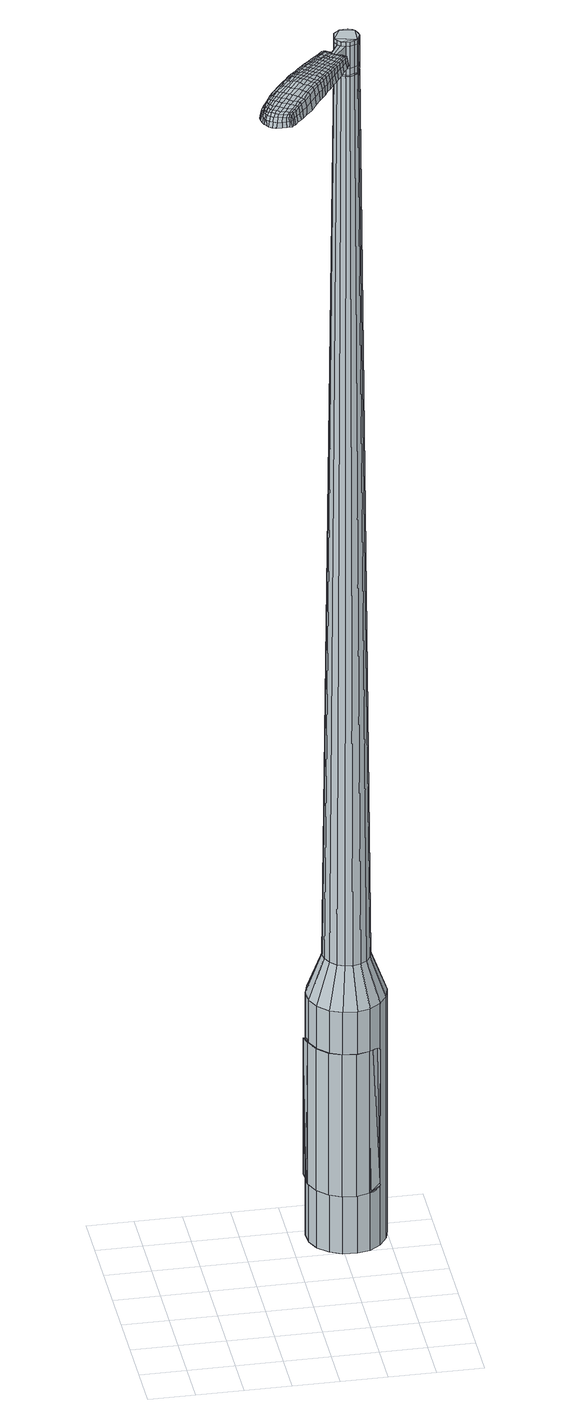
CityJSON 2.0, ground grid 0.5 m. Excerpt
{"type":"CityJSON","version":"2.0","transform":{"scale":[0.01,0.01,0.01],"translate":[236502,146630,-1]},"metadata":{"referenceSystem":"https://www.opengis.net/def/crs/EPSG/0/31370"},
"CityObjects":{
"object1":{"type":"GenericCityObject","attributes":{"cluster":620,"mean_distance_to_centroid":0.12,"new_centroid_x":236504.09,"new_centroid_y":146632.41,"mean_distance_to_camera":9.14,"H1":9.11,"H2":9.53,"Z_final":113.64,"cluster2":-1,"proj_x":236496.93,"proj_y":146627.3,"id_line":33898,"bearing_l":324.46,"distance":8.8,"orientation":"right","G_obj":234.46},"geometry":[{"type":"MultiSurface","lod":"2","boundaries":[[[0,1,2,3]],[[1,4,5,2]],[[4,6,7,5]],[[6,8,9,7]],[[8,10,11,9]],[[10,12,13,11]],[[12,14,15,13]],[[14,16,17,15]],[[16,18,19,17]],[[18,20,21,19]],[[20,22,23,21]],[[22,24,25,23]],[[24,26,27,25]],[[26,28,29,27]],[[28,30,31,29]],[[30,32,33,31]],[[32,34,35,33]],[[34,0,3,35]],[[36,37,38,39]],[[38,40,41,42]],[[41,43,42]],[[42,44,45,46]],[[45,47,46]],[[46,48,49,50]],[[49,51,50]],[[42,46,50,38]],[[50,52,39,38]],[[53,36,39]],[[2,5,7,35]],[[7,9,11,15]],[[11,13,15]],[[15,17,19,23]],[[19,21,23]],[[23,25,27,31]],[[27,29,31]],[[15,23,31,7]],[[31,33,35,7]],[[3,2,35]],[[1,0,54,55]],[[0,34,56,54]],[[34,32,57,56]],[[32,30,58,57]],[[30,28,59,58]],[[28,26,60,59]],[[26,24,61,60]],[[24,22,62,61]],[[22,20,63,62]],[[20,18,64,63]],[[18,16,65,64]],[[16,14,66,65]],[[14,12,67,66]],[[12,10,68,67]],[[10,8,69,68]],[[8,6,70,69]],[[6,4,71,70]],[[4,1,55,71]],[[55,54,72,73]],[[54,56,74,72]],[[56,57,75,74]],[[57,58,76,75]],[[58,59,77,76]],[[59,60,78,77]],[[60,61,79,78]],[[61,62,80,79]],[[62,63,81,80]],[[63,64,82,81]],[[64,65,83,82]],[[65,66,84,83]],[[66,67,85,84]],[[67,68,86,85]],[[68,69,87,86]],[[69,70,88,87]],[[70,71,89,88]],[[71,55,73,89]],[[90,91,92,93]],[[94,95,91,90]],[[96,97,95,94]],[[76,98,97,96]],[[99,100,98,76]],[[78,101,100,99]],[[102,103,101,78]],[[80,104,103,102]],[[105,106,104,80]],[[107,108,106,105]],[[109,110,108,107]],[[84,111,110,109]],[[85,112,111,84]],[[86,113,112,85]],[[114,115,113,86]],[[88,116,115,114]],[[117,118,116,88]],[[93,92,118,117]],[[119,120,121,122]],[[123,119,122,124]],[[125,123,124,126]],[[127,125,126,128]],[[129,127,128,130]],[[131,129,130,132]],[[133,131,132,134]],[[135,133,134,136]],[[137,135,136,138]],[[139,137,138,140]],[[141,139,140,142]],[[143,141,142,144]],[[145,143,144,146]],[[147,145,146,148]],[[149,147,148,150]],[[151,149,150,152]],[[73,72,90,93]],[[72,74,94,90]],[[74,75,96,94]],[[75,76,96]],[[77,99,76]],[[77,78,99]],[[79,102,78]],[[79,80,102]],[[81,105,80]],[[81,82,107,105]],[[82,83,109,107]],[[83,84,109]],[[87,114,86]],[[87,88,114]],[[89,117,88]],[[89,73,93,117]],[[153,154,92,91]],[[154,155,118,92]],[[155,116,118]],[[156,115,116]],[[156,113,115]],[[157,110,111]],[[157,158,108,110]],[[158,159,106,108]],[[159,104,106]],[[160,103,104]],[[160,101,103]],[[161,100,101]],[[161,98,100]],[[162,97,98]],[[162,163,95,97]],[[163,153,91,95]],[[39,52,151,164]],[[154,153,165,152]],[[53,39,164,120]],[[153,163,121,165]],[[36,53,120,119]],[[163,162,122,121]],[[37,36,119,123]],[[162,98,124,122]],[[38,37,123,125]],[[98,161,126,124]],[[40,38,125,127]],[[161,101,128,126]],[[41,40,127,129]],[[101,160,130,128]],[[43,41,129,131]],[[160,104,132,130]],[[42,43,131,133]],[[104,159,134,132]],[[44,42,133,135]],[[159,158,136,134]],[[45,44,135,137]],[[158,157,138,136]],[[47,45,137,139]],[[157,111,140,138]],[[46,47,139,141]],[[111,112,142,140]],[[48,46,141,143]],[[112,113,144,142]],[[49,48,143,145]],[[113,156,146,144]],[[51,49,145,147]],[[156,116,148,146]],[[50,51,147,149]],[[116,155,150,148]],[[52,50,149,151]],[[155,154,152,150]],[[151,152,166,167]],[[152,165,168,166]],[[165,121,169,168]],[[121,120,170,169]],[[120,164,171,170]],[[164,151,167,171]],[[172,173,174,175]],[[176,172,175,177]],[[172,176,178,179]],[[173,172,179,180]],[[181,182,183,184]],[[185,181,184,186]],[[181,185,187,188]],[[182,181,188,189]],[[190,191,192,193]],[[194,190,193,195]],[[190,194,196,197]],[[191,190,197,198]],[[199,200,201,202]],[[203,199,202,204]],[[199,203,205,206]],[[200,199,206,207]],[[208,209,210,211]],[[212,208,211,213]],[[208,212,214,215]],[[209,208,215,216]],[[217,218,219,220]],[[221,217,220,222]],[[217,221,223,224]],[[218,217,224,225]],[[226,227,228,229]],[[218,226,229,219]],[[226,218,225,230]],[[227,226,230,231]],[[232,233,234,235]],[[227,232,235,228]],[[232,227,231,236]],[[233,232,236,237]],[[238,176,177,239]],[[233,238,239,234]],[[238,233,237,240]],[[176,238,240,178]],[[241,242,243,244]],[[245,241,244,246]],[[241,245,247,248]],[[242,241,248,249]],[[250,251,252,253]],[[242,250,253,243]],[[250,242,249,254]],[[251,250,254,255]],[[256,257,258,259]],[[251,256,259,252]],[[256,251,255,260]],[[257,256,260,261]],[[262,263,264,265]],[[257,262,265,258]],[[262,257,261,266]],[[263,262,266,267]],[[268,173,180,269]],[[263,268,269,264]],[[268,263,267,270]],[[173,268,270,174]],[[271,272,273,274]],[[275,271,274,276]],[[271,275,277,278]],[[272,271,278,279]],[[280,281,282,283]],[[272,280,283,273]],[[280,272,279,284]],[[281,280,284,285]],[[286,287,288,289]],[[281,286,289,282]],[[286,281,285,290]],[[287,286,290,291]],[[292,185,186,293]],[[287,292,293,288]],[[292,287,291,294]],[[185,292,294,187]],[[295,296,297,298]],[[299,295,298,300]],[[295,299,301,302]],[[296,295,302,303]],[[304,305,306,307]],[[296,304,307,297]],[[304,296,303,308]],[[305,304,308,309]],[[310,311,312,313]],[[305,310,313,306]],[[310,305,309,314]],[[311,310,314,315]],[[316,317,318,319]],[[311,316,319,312]],[[316,311,315,320]],[[317,316,320,321]],[[322,182,189,323]],[[317,322,323,318]],[[322,317,321,324]],[[182,322,324,183]],[[325,211,210,326]],[[327,325,326,328]],[[325,327,329,330]],[[211,325,330,213]],[[331,327,328,332]],[[333,331,332,334]],[[331,333,335,336]],[[327,331,336,329]],[[337,333,334,338]],[[339,337,338,340]],[[337,339,341,342]],[[333,337,342,335]],[[343,339,340,344]],[[345,343,344,346]],[[343,345,347,348]],[[339,343,348,341]],[[349,345,346,350]],[[200,349,350,201]],[[349,200,207,351]],[[345,349,351,347]],[[352,353,198,197]],[[354,352,197,196]],[[352,354,355,356]],[[353,352,356,357]],[[358,359,357,356]],[[360,358,356,355]],[[358,360,361,362]],[[359,358,362,363]],[[364,365,363,362]],[[366,364,362,361]],[[364,366,367,368]],[[365,364,368,369]],[[370,371,369,368]],[[372,370,368,367]],[[370,372,205,203]],[[371,370,203,204]],[[373,374,375,376]],[[275,373,376,277]],[[373,275,276,377]],[[374,373,377,378]],[[379,194,195,380]],[[374,379,380,375]],[[379,374,378,381]],[[194,379,381,196]],[[382,383,384,385]],[[221,382,385,223]],[[382,221,222,386]],[[383,382,386,387]],[[388,389,390,391]],[[383,388,391,384]],[[388,383,387,392]],[[389,388,392,393]],[[394,191,198,395]],[[389,394,395,390]],[[394,389,393,396]],[[191,394,396,192]],[[397,398,399,400]],[[179,397,400,180]],[[397,179,178,401]],[[398,397,401,402]],[[403,404,405,406]],[[398,403,406,399]],[[403,398,402,407]],[[404,403,407,408]],[[409,202,201,410]],[[404,409,410,405]],[[409,404,408,411]],[[202,409,411,204]],[[412,413,414,415]],[[184,412,415,186]],[[412,184,183,416]],[[413,412,416,417]],[[418,206,205,419]],[[413,418,419,414]],[[418,413,417,420]],[[206,418,420,207]],[[421,422,423,424]],[[299,421,424,301]],[[421,299,300,425]],[[422,421,425,426]],[[427,212,213,428]],[[422,427,428,423]],[[427,422,426,429]],[[212,427,429,214]],[[430,431,432,433]],[[245,430,433,247]],[[430,245,246,434]],[[431,430,434,435]],[[436,437,438,439]],[[431,436,439,432]],[[436,431,435,440]],[[437,436,440,441]],[[442,209,216,443]],[[437,442,443,438]],[[442,437,441,444]],[[209,442,444,210]],[[445,446,435,434]],[[244,445,434,246]],[[445,244,243,447]],[[446,445,447,448]],[[449,450,441,440]],[[446,449,440,435]],[[449,446,448,451]],[[450,449,451,452]],[[453,326,210,444]],[[450,453,444,441]],[[453,450,452,454]],[[326,453,454,328]],[[455,456,457,458]],[[302,455,458,303]],[[455,302,301,424]],[[456,455,424,423]],[[459,330,329,460]],[[456,459,460,457]],[[459,456,423,428]],[[330,459,428,213]],[[461,462,448,447]],[[253,461,447,243]],[[461,253,252,463]],[[462,461,463,464]],[[465,466,452,451]],[[462,465,451,448]],[[465,462,464,467]],[[466,465,467,468]],[[469,332,328,454]],[[466,469,454,452]],[[469,466,468,470]],[[332,469,470,334]],[[471,472,473,474]],[[308,471,474,309]],[[471,308,303,458]],[[472,471,458,457]],[[475,336,335,476]],[[472,475,476,473]],[[475,472,457,460]],[[336,475,460,329]],[[477,478,464,463]],[[259,477,463,252]],[[477,259,258,479]],[[478,477,479,480]],[[481,482,468,467]],[[478,481,467,464]],[[481,478,480,483]],[[482,481,483,484]],[[485,338,334,470]],[[482,485,470,468]],[[485,482,484,486]],[[338,485,486,340]],[[487,488,489,490]],[[314,487,490,315]],[[487,314,309,474]],[[488,487,474,473]],[[491,342,341,492]],[[488,491,492,489]],[[491,488,473,476]],[[342,491,476,335]],[[493,494,480,479]],[[265,493,479,258]],[[493,265,264,495]],[[494,493,495,496]],[[497,498,484,483]],[[494,497,483,480]],[[497,494,496,499]],[[498,497,499,500]],[[501,344,340,486]],[[498,501,486,484]],[[501,498,500,502]],[[344,501,502,346]],[[503,504,505,506]],[[320,503,506,321]],[[503,320,315,490]],[[504,503,490,489]],[[507,348,347,508]],[[504,507,508,505]],[[507,504,489,492]],[[348,507,492,341]],[[509,510,496,495]],[[269,509,495,264]],[[509,269,180,400]],[[510,509,400,399]],[[511,512,500,499]],[[510,511,499,496]],[[511,510,399,406]],[[512,511,406,405]],[[513,350,346,502]],[[512,513,502,500]],[[513,512,405,410]],[[350,513,410,201]],[[514,515,417,416]],[[324,514,416,183]],[[514,324,321,506]],[[515,514,506,505]],[[516,351,207,420]],[[515,516,420,417]],[[516,515,505,508]],[[351,516,508,347]],[[517,518,378,377]],[[274,517,377,276]],[[517,274,273,519]],[[518,517,519,520]],[[521,354,196,381]],[[518,521,381,378]],[[521,518,520,522]],[[354,521,522,355]],[[523,524,525,526]],[[224,523,526,225]],[[523,224,223,385]],[[524,523,385,384]],[[527,528,529,530]],[[524,527,530,525]],[[527,524,384,391]],[[528,527,391,390]],[[531,353,357,532]],[[528,531,532,529]],[[531,528,390,395]],[[353,531,395,198]],[[533,534,520,519]],[[283,533,519,273]],[[533,283,282,535]],[[534,533,535,536]],[[537,360,355,522]],[[534,537,522,520]],[[537,534,536,538]],[[360,537,538,361]],[[539,540,541,542]],[[230,539,542,231]],[[539,230,225,526]],[[540,539,526,525]],[[543,544,545,546]],[[540,543,546,541]],[[543,540,525,530]],[[544,543,530,529]],[[547,359,363,548]],[[544,547,548,545]],[[547,544,529,532]],[[359,547,532,357]],[[549,550,536,535]],[[289,549,535,282]],[[549,289,288,551]],[[550,549,551,552]],[[553,366,361,538]],[[550,553,538,536]],[[553,550,552,554]],[[366,553,554,367]],[[555,556,557,558]],[[236,555,558,237]],[[555,236,231,542]],[[556,555,542,541]],[[559,560,561,562]],[[556,559,562,557]],[[559,556,541,546]],[[560,559,546,545]],[[563,365,369,564]],[[560,563,564,561]],[[563,560,545,548]],[[365,563,548,363]],[[565,566,552,551]],[[293,565,551,288]],[[565,293,186,415]],[[566,565,415,414]],[[567,372,367,554]],[[566,567,554,552]],[[567,566,414,419]],[[372,567,419,205]],[[568,569,402,401]],[[240,568,401,178]],[[568,240,237,558]],[[569,568,558,557]],[[570,571,408,407]],[[569,570,407,402]],[[570,569,557,562]],[[571,570,562,561]],[[572,371,204,411]],[[571,572,411,408]],[[572,571,561,564]],[[371,572,564,369]],[[573,574,575,576]],[[576,575,577,578]],[[579,577,575,580]],[[580,575,574,581]],[[582,583,584,585]],[[585,584,586,587]],[[588,586,584,589]],[[589,584,583,590]],[[591,592,593,594]],[[594,593,595,596]],[[597,595,593,598]],[[598,593,592,599]],[[600,601,602,603]],[[603,602,604,605]],[[606,604,602,607]],[[607,602,601,608]],[[609,610,611,612]],[[612,611,613,614]],[[615,613,611,616]],[[616,611,610,617]],[[618,619,620,621]],[[621,620,622,623]],[[624,622,620,625]],[[625,620,619,626]],[[627,628,629,630]],[[630,629,619,618]],[[626,619,629,631]],[[631,629,628,632]],[[633,634,635,636]],[[636,635,628,627]],[[632,628,635,637]],[[637,635,634,638]],[[578,577,639,640]],[[640,639,634,633]],[[638,634,639,641]],[[641,639,577,579]],[[642,643,644,645]],[[645,644,646,647]],[[648,646,644,649]],[[649,644,643,650]],[[651,652,653,654]],[[654,653,643,642]],[[650,643,653,655]],[[655,653,652,656]],[[657,658,659,660]],[[660,659,652,651]],[[656,652,659,661]],[[661,659,658,662]],[[663,664,665,666]],[[666,665,658,657]],[[662,658,665,667]],[[667,665,664,668]],[[581,574,669,670]],[[670,669,664,663]],[[668,664,669,671]],[[671,669,574,573]],[[672,673,674,675]],[[675,674,676,677]],[[678,676,674,679]],[[679,674,673,680]],[[681,682,683,684]],[[684,683,673,672]],[[680,673,683,685]],[[685,683,682,686]],[[687,688,689,690]],[[690,689,682,681]],[[686,682,689,691]],[[691,689,688,692]],[[587,586,693,694]],[[694,693,688,687]],[[692,688,693,695]],[[695,693,586,588]],[[696,697,698,699]],[[699,698,700,701]],[[702,700,698,703]],[[703,698,697,704]],[[705,706,707,708]],[[708,707,697,696]],[[704,697,707,709]],[[709,707,706,710]],[[711,712,713,714]],[[714,713,706,705]],[[710,706,713,715]],[[715,713,712,716]],[[717,718,719,720]],[[720,719,712,711]],[[716,712,719,721]],[[721,719,718,722]],[[590,583,723,724]],[[724,723,718,717]],[[722,718,723,725]],[[725,723,583,582]],[[609,612,726,727]],[[727,726,728,729]],[[730,728,726,731]],[[731,726,612,614]],[[729,728,732,733]],[[733,732,734,735]],[[736,734,732,737]],[[737,732,728,730]],[[735,734,738,739]],[[739,738,740,741]],[[742,740,738,743]],[[743,738,734,736]],[[741,740,744,745]],[[745,744,746,747]],[[748,746,744,749]],[[749,744,740,742]],[[747,746,750,751]],[[751,750,601,600]],[[608,601,750,752]],[[752,750,746,748]],[[599,753,754,598]],[[598,754,755,597]],[[756,755,754,757]],[[757,754,753,758]],[[758,759,760,757]],[[757,760,761,756]],[[762,761,760,763]],[[763,760,759,764]],[[764,765,766,763]],[[763,766,767,762]],[[768,767,766,769]],[[769,766,765,770]],[[770,771,772,769]],[[769,772,773,768]],[[606,773,772,604]],[[604,772,771,605]],[[774,775,776,777]],[[777,776,676,678]],[[677,676,776,778]],[[778,776,775,779]],[[596,595,780,781]],[[781,780,775,774]],[[779,775,780,782]],[[782,780,595,597]],[[783,784,785,786]],[[786,785,622,624]],[[623,622,785,787]],[[787,785,784,788]],[[789,790,791,792]],[[792,791,784,783]],[[788,784,791,793]],[[793,791,790,794]],[[599,592,795,796]],[[796,795,790,789]],[[794,790,795,797]],[[797,795,592,591]],[[798,799,800,801]],[[801,800,580,581]],[[579,580,800,802]],[[802,800,799,803]],[[804,805,806,807]],[[807,806,799,798]],[[803,799,806,808]],[[808,806,805,809]],[[600,603,810,811]],[[811,810,805,804]],[[809,805,810,812]],[[812,810,603,605]],[[813,814,815,816]],[[816,815,585,587]],[[582,585,815,817]],[[817,815,814,818]],[[606,607,819,820]],[[820,819,814,813]],[[818,814,819,821]],[[821,819,607,608]],[[822,823,824,825]],[[825,824,700,702]],[[701,700,824,826]],[[826,824,823,827]],[[614,613,828,829]],[[829,828,823,822]],[[827,823,828,830]],[[830,828,613,615]],[[831,832,646,833]],[[833,646,648]],[[647,646,834]],[[834,646,832,835]],[[836,837,838,839]],[[839,838,832,831]],[[835,832,838,840]],[[840,838,837,841]],[[617,610,842,843]],[[843,842,837,836]],[[841,837,842,844]],[[844,842,610,609]],[[835,845,834]],[[834,845,645,647]],[[642,645,845,846]],[[846,845,847]],[[841,848,849,840]],[[840,849,845,835]],[[847,845,849,850]],[[850,849,848,851]],[[609,727,852,844]],[[844,852,848,841]],[[851,848,852,853]],[[853,852,727,729]],[[854,855,856,857]],[[857,856,703,704]],[[702,703,856,825]],[[825,856,855,822]],[[730,731,858,859]],[[859,858,855,854]],[[822,855,858,829]],[[829,858,731,614]],[[847,860,861,846]],[[846,861,654,642]],[[651,654,861,862]],[[862,861,860,863]],[[851,864,865,850]],[[850,865,860,847]],[[863,860,865,866]],[[866,865,864,867]],[[729,733,868,853]],[[853,868,864,851]],[[867,864,868,869]],[[869,868,733,735]],[[870,871,872,873]],[[873,872,709,710]],[[704,709,872,857]],[[857,872,871,854]],[[736,737,874,875]],[[875,874,871,870]],[[854,871,874,859]],[[859,874,737,730]],[[863,876,862]],[[862,876,660,651]],[[657,660,876,877]],[[877,876,878]],[[867,879,880,866]],[[866,880,876,863]],[[878,876,880,881]],[[881,880,879,882]],[[735,739,883,869]],[[869,883,879,867]],[[882,879,883,884]],[[884,883,739,741]],[[885,886,887,888]],[[888,887,715,716]],[[710,715,887,873]],[[873,887,886,870]],[[742,743,889,890]],[[890,889,886,885]],[[870,886,889,875]],[[875,889,743,736]],[[878,891,892,877]],[[877,892,666,657]],[[663,666,892,893]],[[893,892,891,894]],[[882,895,896,881]],[[881,896,891,878]],[[894,891,896,897]],[[897,896,895,898]],[[741,745,899,884]],[[884,899,895,882]],[[898,895,899,900]],[[900,899,745,747]],[[901,902,903,904]],[[904,903,721,722]],[[716,721,903,888]],[[888,903,902,885]],[[748,749,905,906]],[[906,905,902,901]],[[885,902,905,890]],[[890,905,749,742]],[[894,907,908,893]],[[893,908,670,663]],[[581,670,908,801]],[[801,908,907,798]],[[898,909,910,897]],[[897,910,907,894]],[[798,907,910,807]],[[807,910,909,804]],[[747,751,911,900]],[[900,911,909,898]],[[804,909,911,811]],[[811,911,751,600]],[[818,912,913,817]],[[817,913,725,582]],[[722,725,913,904]],[[904,913,912,901]],[[608,752,914,821]],[[821,914,912,818]],[[901,912,914,906]],[[906,914,752,748]],[[779,915,916,778]],[[778,916,675,677]],[[672,675,916,917]],[[917,916,915,918]],[[597,755,919,782]],[[782,919,915,779]],[[918,915,919,920]],[[920,919,755,756]],[[921,922,923,924]],[[924,923,625,626]],[[624,625,923,786]],[[786,923,922,783]],[[925,926,927,928]],[[928,927,922,921]],[[783,922,927,792]],[[792,927,926,789]],[[758,753,929,930]],[[930,929,926,925]],[[789,926,929,796]],[[796,929,753,599]],[[918,931,932,917]],[[917,932,684,672]],[[681,684,932,933]],[[933,932,931,934]],[[756,761,935,920]],[[920,935,931,918]],[[934,931,935,936]],[[936,935,761,762]],[[937,938,939,940]],[[940,939,631,632]],[[626,631,939,924]],[[924,939,938,921]],[[941,942,943,944]],[[944,943,938,937]],[[921,938,943,928]],[[928,943,942,925]],[[764,759,945,946]],[[946,945,942,941]],[[925,942,945,930]],[[930,945,759,758]],[[934,947,948,933]],[[933,948,690,681]],[[687,690,948,949]],[[949,948,947,950]],[[762,767,951,936]],[[936,951,947,934]],[[950,947,951,952]],[[952,951,767,768]],[[953,954,955,956]],[[956,955,637,638]],[[632,637,955,940]],[[940,955,954,937]],[[957,958,959,960]],[[960,959,954,953]],[[937,954,959,944]],[[944,959,958,941]],[[770,765,961,962]],[[962,961,958,957]],[[941,958,961,946]],[[946,961,765,764]],[[950,963,964,949]],[[949,964,694,687]],[[587,694,964,816]],[[816,964,963,813]],[[768,773,965,952]],[[952,965,963,950]],[[813,963,965,820]],[[820,965,773,606]],[[803,966,967,802]],[[802,967,641,579]],[[638,641,967,956]],[[956,967,966,953]],[[809,968,969,808]],[[808,969,966,803]],[[953,966,969,960]],[[960,969,968,957]],[[605,771,970,812]],[[812,970,968,809]],[[957,968,970,962]],[[962,970,771,770]],[[573,576,175,174]],[[576,578,177,175]],[[588,589,188,187]],[[589,590,189,188]],[[591,594,193,192]],[[594,596,195,193]],[[615,616,215,214]],[[616,617,216,215]],[[618,621,220,219]],[[621,623,222,220]],[[627,630,229,228]],[[630,618,219,229]],[[633,636,235,234]],[[636,627,228,235]],[[578,640,239,177]],[[640,633,234,239]],[[648,649,248,247]],[[649,650,249,248]],[[650,655,254,249]],[[655,656,255,254]],[[656,661,260,255]],[[661,662,261,260]],[[662,667,266,261]],[[667,668,267,266]],[[668,671,270,267]],[[671,573,174,270]],[[678,679,278,277]],[[679,680,279,278]],[[680,685,284,279]],[[685,686,285,284]],[[686,691,290,285]],[[691,692,291,290]],[[692,695,294,291]],[[695,588,187,294]],[[696,699,298,297]],[[699,701,300,298]],[[705,708,307,306]],[[708,696,297,307]],[[711,714,313,312]],[[714,705,306,313]],[[717,720,319,318]],[[720,711,312,319]],[[590,724,323,189]],[[724,717,318,323]],[[774,777,376,375]],[[777,678,277,376]],[[596,781,380,195]],[[781,774,375,380]],[[623,787,386,222]],[[787,788,387,386]],[[788,793,392,387]],[[793,794,393,392]],[[794,797,396,393]],[[797,591,192,396]],[[701,826,425,300]],[[826,827,426,425]],[[827,830,429,426]],[[830,615,214,429]],[[831,833,433,432]],[[833,648,247,433]],[[836,839,439,438]],[[839,831,432,439]],[[617,843,443,216]],[[843,836,438,443]],[[971,972,973,974]],[[975,976,974,973]],[[977,978,979,980]],[[981,982,983,984]],[[972,985,986,973]],[[987,975,973,986]],[[988,977,980,989]],[[990,991,982,981]],[[985,992,993,986]],[[993,994,987,986]],[[995,988,989,996]],[[997,991,990,998]],[[992,999,1000,993]],[[1000,1001,994,993]],[[1002,995,996,1003]],[[1004,997,998,1005]],[[1006,1007,1008,1009]],[[1010,1011,1007,1006]],[[1010,1012,1013,1011]],[[1012,1014,1015,1013]],[[1016,1017,1018,1019]],[[1020,1021,1017,1016]],[[1022,1023,1021,1020]],[[1024,1025,1023,1022]],[[1019,1008,1007,1016]],[[1016,1007,1011,1020]],[[1011,1013,1022,1020]],[[1013,1015,1024,1022]],[[980,979,976,975]],[[989,980,975,987]],[[994,996,989,987]],[[1001,1003,996,994]],[[981,984,978,977]],[[990,981,977,988]],[[998,990,988,995]],[[1005,998,995,1002]],[[982,1006,1009,983]],[[991,1010,1006,982]],[[1012,1010,991,997]],[[1014,1012,997,1004]],[[1026,1027,1028,1029]],[[1028,1030,1031,1032]],[[1028,1032,1033,1034]],[[1028,1034,1029]],[[1035,1026,1029,1036]],[[1037,1036,1029,1038]],[[1039,1038,1029]],[[1040,1028,1027,1041]],[[1042,1040,1041,1043]],[[1044,1042,1043,1045]],[[1046,1044,1045,1047]],[[1048,1046,1047,1049]],[[1049,1050,1051,1052]],[[1049,1052,1053,1054]],[[1049,1054,1055,1056]],[[1055,1057,1058,1059]],[[1055,1059,1060,1061]],[[1055,1061,1056]],[[1049,1056,1048]],[[1062,1063,1027,1026]],[[1064,1065,1030,1028]],[[1066,1067,1039,1029]],[[1063,1068,1041,1027]],[[1069,1064,1028,1040]],[[1068,1070,1043,1041]],[[1071,1069,1040,1042]],[[1070,1072,1045,1043]],[[1073,1071,1042,1044]],[[1072,1074,1047,1045]],[[1075,1073,1044,1046]],[[1074,1076,1049,1047]],[[1077,1075,1046,1048]],[[1076,1078,1050,1049]],[[1079,1080,1057,1055]],[[1081,1077,1048,1056]],[[1051,1050,1078,1082]],[[1052,1051,1082,1083]],[[1053,1052,1083,1084]],[[1054,1053,1084,1085]],[[1055,1054,1085,1079]],[[1086,1062,1026,1035]],[[1087,1086,1035,1036]],[[1088,1087,1036,1037]],[[1089,1088,1037,1038]],[[1067,1089,1038,1039]],[[1031,1030,1065,1090]],[[1058,1057,1080,1091]],[[1032,1031,1090,1092]],[[1033,1032,1092,1093]],[[1034,1033,1093,1094]],[[1029,1034,1094,1066]],[[1059,1058,1091,1095]],[[1060,1059,1095,1096]],[[1061,1060,1096,1097]],[[1056,1061,1097,1081]]]}]}
},
"vertices":[
[185,204,384],[174,215,384],[174,215,96],[185,204,96],[168,228,384],[168,228,96],[167,243,384],[167,243,96],[171,257,384],[171,257,96],[180,269,384],[180,269,96],[192,277,384],[192,277,96],[206,281,384],[206,281,96],[221,280,384],[221,280,96],[234,273,384],[234,273,96],[244,263,384],[244,263,96],[250,249,384],[250,249,96],[251,235,384],[251,235,96],[247,221,384],[247,221,96],[239,209,384],[239,209,96],[227,200,384],[227,200,96],[213,197,384],[213,197,96],[198,198,384],[198,198,96],[210,225,1524],[215,227,1524],[219,229,1524],[201,228,1524],[221,233,1524],[223,238,1524],[220,247,1524],[222,242,1524],[217,250,1524],[213,252,1524],[204,251,1524],[208,252,1524],[200,248,1524],[197,245,1524],[196,236,1524],[196,240,1524],[198,231,1524],[206,226,1524],[195,218,429],[189,225,429],[203,215,429],[211,214,429],[220,216,429],[227,221,429],[232,228,429],[234,236,429],[234,245,429],[230,253,429],[224,259,429],[216,263,429],[207,264,429],[199,262,429],[192,257,429],[187,250,429],[184,241,429],[185,233,429],[201,228,1483],[198,231,1483],[206,226,1483],[210,225,1483],[215,227,1483],[219,229,1483],[221,233,1483],[223,238,1483],[222,242,1483],[220,247,1483],[217,250,1483],[213,252,1483],[208,252,1483],[204,251,1483],[200,248,1483],[197,245,1483],[196,240,1483],[196,236,1483],[202,228,1483],[202,228,1485],[199,232,1485],[199,232,1483],[206,227,1483],[206,227,1485],[210,226,1483],[210,226,1485],[215,227,1485],[218,230,1483],[218,230,1485],[221,233,1485],[222,238,1483],[222,238,1485],[222,242,1485],[220,246,1483],[220,246,1485],[217,249,1483],[217,249,1485],[213,251,1483],[213,251,1485],[208,252,1485],[204,251,1485],[200,248,1485],[198,244,1483],[198,244,1485],[196,240,1485],[197,236,1483],[197,236,1485],[210,225,1519],[206,226,1519],[206,226,1493],[210,225,1493],[215,227,1519],[215,227,1493],[219,229,1519],[219,229,1493],[221,233,1519],[221,233,1493],[223,238,1519],[223,238,1493],[222,242,1519],[222,242,1493],[220,247,1519],[220,247,1493],[217,250,1519],[217,250,1493],[213,252,1519],[213,252,1493],[208,252,1519],[208,252,1493],[204,251,1519],[204,251,1493],[200,248,1519],[200,248,1493],[197,245,1519],[197,245,1493],[196,240,1519],[196,240,1493],[196,236,1519],[196,236,1493],[198,231,1519],[198,231,1493],[201,228,1485],[198,231,1485],[196,236,1485],[197,245,1485],[213,252,1485],[217,250,1485],[220,247,1485],[223,238,1485],[219,229,1485],[210,225,1485],[206,226,1485],[201,228,1519],[201,228,1493],[188,215,1513],[188,215,1518],[191,213,1513],[193,211,1513],[193,211,1518],[191,213,1518],[132,164,1519],[136,169,1518],[134,169,1509],[130,164,1510],[126,157,1519],[124,157,1510],[128,157,1526],[133,164,1525],[138,169,1525],[163,141,1519],[167,147,1518],[166,149,1525],[162,143,1525],[158,134,1519],[157,136,1526],[158,132,1510],[163,139,1510],[167,145,1509],[106,92,1519],[103,94,1519],[102,93,1513],[105,91,1513],[110,90,1519],[109,89,1513],[111,92,1524],[107,93,1524],[104,95,1524],[149,152,1530],[153,158,1529],[151,160,1529],[146,154,1530],[144,145,1531],[141,147,1531],[147,142,1530],[152,150,1530],[156,156,1529],[196,218,1512],[193,219,1512],[193,218,1517],[195,217,1517],[198,216,1512],[197,215,1517],[198,215,1506],[195,217,1506],[193,219,1506],[98,115,1519],[100,118,1519],[98,118,1512],[97,115,1512],[97,113,1518],[96,113,1512],[98,113,1522],[99,114,1523],[101,117,1524],[102,122,1519],[105,127,1519],[103,127,1512],[101,122,1512],[104,122,1524],[107,126,1525],[108,132,1519],[113,138,1519],[111,138,1511],[106,132,1511],[110,132,1526],[114,138,1526],[119,148,1519],[117,147,1510],[121,147,1526],[178,221,1513],[173,216,1513],[175,215,1518],[179,221,1517],[182,226,1512],[182,224,1516],[180,225,1506],[177,221,1507],[172,215,1507],[168,210,1514],[164,204,1515],[165,204,1520],[170,210,1519],[167,210,1507],[162,204,1507],[159,198,1515],[154,192,1516],[156,192,1522],[161,198,1521],[157,198,1508],[152,192,1508],[150,186,1517],[145,181,1517],[147,181,1524],[151,186,1523],[148,186,1508],[143,181,1509],[140,175,1518],[142,175,1524],[138,175,1509],[127,93,1519],[129,96,1519],[128,97,1524],[126,94,1523],[125,92,1518],[125,93,1522],[126,90,1512],[127,92,1512],[130,94,1512],[132,100,1519],[136,104,1519],[135,105,1525],[132,101,1524],[133,98,1512],[137,102,1512],[140,109,1519],[145,115,1519],[144,116,1526],[139,110,1526],[140,107,1511],[145,113,1511],[151,124,1519],[151,126,1526],[152,122,1510],[202,204,1513],[198,197,1513],[199,196,1507],[203,202,1507],[205,209,1512],[205,207,1506],[204,208,1516],[202,205,1517],[198,199,1518],[194,191,1514],[190,184,1515],[191,183,1507],[195,189,1507],[194,192,1519],[190,186,1520],[186,178,1515],[182,172,1516],[183,170,1508],[187,176,1508],[186,180,1521],[182,173,1522],[179,166,1517],[175,159,1517],[175,158,1509],[179,164,1508],[178,167,1523],[174,161,1524],[171,153,1518],[171,151,1509],[170,155,1524],[192,213,1519],[190,214,1519],[187,206,1520],[185,208,1520],[190,205,1520],[194,211,1519],[183,200,1522],[181,202,1522],[179,194,1523],[177,196,1523],[181,192,1523],[186,199,1521],[175,188,1524],[172,190,1524],[170,182,1525],[168,184,1525],[173,180,1525],[177,186,1524],[166,176,1526],[164,178,1526],[162,170,1527],[159,172,1527],[164,168,1527],[169,174,1526],[157,164,1528],[155,166,1528],[160,162,1528],[109,95,1527],[106,98,1527],[112,94,1526],[115,97,1527],[111,99,1528],[108,101,1528],[115,104,1529],[112,107,1529],[119,103,1528],[123,108,1530],[119,110,1530],[116,112,1530],[124,116,1531],[120,118,1531],[127,114,1530],[132,122,1531],[129,124,1531],[126,126,1531],[136,134,1531],[133,136,1531],[140,132,1531],[123,91,1518],[120,90,1519],[120,89,1513],[123,89,1513],[123,92,1523],[120,91,1523],[115,90,1519],[115,89,1513],[116,91,1524],[97,110,1518],[97,107,1518],[98,108,1523],[98,111,1523],[96,110,1513],[96,107,1513],[98,104,1519],[99,100,1519],[100,101,1524],[99,105,1523],[97,103,1513],[98,99,1513],[100,97,1519],[101,98,1524],[100,96,1513],[135,163,1528],[136,162,1528],[141,167,1528],[139,169,1527],[130,156,1528],[131,155,1529],[138,160,1529],[141,158,1530],[145,164,1529],[143,166,1528],[133,153,1529],[136,151,1530],[144,156,1530],[148,162,1529],[138,149,1531],[161,144,1528],[159,145,1529],[154,138,1529],[156,137,1528],[165,150,1527],[163,151,1528],[156,147,1529],[151,140,1530],[160,153,1528],[205,211,1512],[204,212,1512],[203,211,1517],[204,210,1517],[206,210,1506],[204,211,1506],[201,214,1512],[200,213,1517],[201,213,1506],[184,226,1512],[185,225,1512],[184,225,1506],[183,226,1506],[183,225,1517],[185,224,1517],[187,224,1512],[189,223,1512],[188,222,1506],[186,224,1506],[187,223,1517],[189,221,1517],[191,221,1512],[191,220,1506],[191,220,1517],[180,221,1519],[182,220,1519],[176,215,1520],[177,214,1520],[183,219,1519],[186,217,1519],[179,213,1520],[181,211,1520],[188,216,1519],[183,210,1520],[201,206,1519],[200,207,1519],[195,201,1520],[197,199,1520],[197,209,1519],[193,203,1520],[171,209,1521],[172,208,1521],[166,203,1522],[168,202,1522],[174,207,1521],[177,205,1521],[170,201,1522],[172,199,1523],[179,204,1522],[174,198,1523],[193,193,1521],[191,194,1521],[187,188,1522],[189,187,1522],[189,196,1521],[184,190,1522],[162,197,1523],[163,196,1523],[157,192,1524],[159,190,1524],[165,195,1523],[168,193,1524],[161,189,1525],[163,187,1525],[170,192,1524],[166,186,1525],[185,181,1523],[183,182,1523],[179,176,1524],[181,174,1524],[180,184,1524],[176,178,1525],[153,186,1525],[154,185,1525],[148,180,1526],[150,179,1526],[156,183,1526],[159,181,1526],[152,177,1527],[154,175,1527],[161,180,1526],[157,174,1527],[177,168,1525],[175,170,1525],[171,163,1526],[173,162,1526],[172,172,1526],[168,166,1527],[144,174,1527],[145,173,1527],[147,171,1527],[150,170,1528],[152,168,1528],[169,156,1527],[167,157,1527],[164,160,1528],[124,94,1525],[122,94,1525],[127,97,1526],[124,96,1526],[117,93,1526],[120,97,1527],[100,113,1525],[100,110,1525],[102,113,1526],[101,116,1525],[100,107,1525],[101,103,1526],[104,107,1527],[102,110,1526],[103,100,1526],[106,104,1527],[130,101,1526],[128,101,1527],[134,106,1527],[132,106,1528],[123,101,1528],[127,107,1529],[104,120,1526],[105,118,1527],[108,123,1528],[107,125,1527],[106,115,1527],[107,112,1528],[111,118,1529],[109,121,1528],[109,109,1528],[113,115,1530],[138,111,1528],[135,111,1529],[143,117,1528],[140,118,1529],[131,112,1529],[137,119,1530],[111,130,1528],[112,129,1528],[117,135,1529],[115,137,1528],[113,126,1529],[115,123,1530],[120,131,1530],[118,133,1530],[118,121,1530],[123,128,1531],[149,127,1529],[147,128,1529],[144,130,1530],[122,147,1528],[124,145,1529],[126,143,1530],[128,141,1530],[131,138,1531],[136,168,1509],[138,168,1518],[133,163,1518],[131,162,1509],[128,156,1519],[126,156,1510],[130,156,1525],[135,162,1525],[139,168,1525],[164,150,1525],[165,148,1518],[161,142,1518],[160,144,1525],[156,135,1519],[156,137,1525],[157,133,1510],[162,140,1509],[166,146,1509],[104,95,1513],[104,96,1519],[107,94,1519],[107,93,1513],[110,92,1519],[110,92,1513],[111,94,1524],[108,95,1524],[105,97,1524],[150,160,1528],[153,158,1528],[149,152,1529],[146,154,1529],[143,144,1529],[141,146,1529],[146,142,1529],[152,150,1529],[156,156,1528],[192,217,1516],[192,218,1512],[194,216,1512],[194,215,1516],[197,214,1512],[196,214,1516],[196,213,1506],[194,215,1506],[192,217,1506],[100,117,1512],[102,117,1519],[100,114,1518],[99,114,1512],[99,112,1518],[98,112,1512],[100,112,1522],[101,114,1523],[103,116,1523],[105,126,1512],[107,126,1519],[104,121,1519],[102,121,1512],[105,121,1524],[108,126,1525],[112,137,1511],[114,137,1519],[110,131,1519],[108,131,1511],[112,131,1525],[116,137,1526],[121,146,1519],[119,146,1510],[123,146,1526],[176,214,1518],[175,214,1513],[179,220,1513],[180,220,1517],[183,224,1512],[183,223,1515],[181,224,1506],[178,220,1506],[173,214,1507],[167,202,1520],[165,203,1514],[170,208,1514],[171,208,1519],[168,208,1507],[163,202,1507],[157,191,1522],[156,191,1516],[160,197,1515],[162,197,1521],[159,197,1508],[154,191,1508],[148,179,1523],[147,179,1517],[151,185,1516],[153,185,1522],[149,185,1508],[145,179,1508],[142,174,1517],[144,174,1524],[140,174,1509],[127,98,1523],[128,97,1519],[126,95,1518],[125,96,1523],[124,94,1518],[124,95,1522],[125,92,1512],[126,93,1512],[128,96,1512],[134,106,1525],[135,105,1519],[131,101,1519],[130,102,1524],[131,99,1512],[135,103,1512],[142,118,1526],[143,116,1519],[138,110,1519],[138,111,1525],[139,108,1511],[143,114,1511],[150,126,1519],[149,127,1526],[150,124,1510],[197,197,1507],[197,198,1513],[201,205,1513],[201,203,1506],[203,209,1512],[203,208,1506],[202,209,1515],[200,206,1517],[196,199,1518],[189,184,1507],[189,185,1514],[193,192,1514],[193,190,1507],[192,193,1519],[188,187,1520],[181,171,1508],[181,173,1516],[185,179,1515],[185,177,1508],[184,181,1521],[180,174,1522],[173,159,1508],[173,160,1517],[177,167,1516],[177,165,1508],[176,168,1522],[172,162,1523],[169,154,1517],[169,152,1509],[168,156,1524],[191,212,1518],[189,213,1518],[187,206,1519],[185,207,1519],[189,204,1519],[193,210,1518],[183,200,1520],[181,201,1520],[178,194,1521],[176,195,1521],[181,192,1521],[185,198,1520],[174,188,1523],[172,189,1523],[170,182,1524],[168,183,1524],[172,180,1524],[177,186,1523],[166,176,1525],[163,177,1525],[161,170,1526],[159,171,1526],[164,168,1526],[168,174,1525],[157,164,1527],[155,165,1527],[160,162,1527],[107,99,1526],[109,97,1526],[113,95,1525],[115,98,1526],[112,100,1526],[109,102,1526],[112,107,1528],[115,105,1528],[119,103,1527],[123,109,1528],[119,111,1529],[117,113,1529],[121,119,1530],[124,117,1530],[127,115,1529],[132,122,1530],[129,124,1530],[126,126,1530],[133,136,1530],[136,134,1530],[139,132,1530],[120,91,1513],[120,92,1518],[122,93,1518],[123,91,1512],[123,94,1523],[120,94,1523],[115,92,1519],[115,91,1513],[116,93,1523],[100,109,1523],[99,108,1518],[99,110,1518],[100,111,1523],[98,110,1512],[98,108,1512],[102,102,1523],[101,101,1519],[100,105,1519],[101,105,1523],[99,104,1513],[100,101,1513],[102,98,1519],[103,99,1524],[102,97,1513],[141,167,1527],[137,161,1527],[136,162,1527],[140,168,1526],[131,155,1527],[131,154,1528],[145,163,1528],[141,157,1528],[139,159,1528],[143,165,1527],[133,152,1528],[136,150,1529],[144,156,1529],[148,161,1528],[138,148,1529],[154,138,1528],[158,145,1527],[160,145,1527],[155,137,1527],[164,150,1526],[162,151,1527],[155,147,1528],[150,140,1528],[159,153,1527],[201,210,1516],[202,210,1512],[203,210,1512],[202,209,1516],[204,209,1506],[203,209,1506],[200,212,1512],[199,212,1516],[200,211,1506],[183,223,1506],[184,224,1512],[182,224,1506],[183,223,1516],[184,223,1516],[187,220,1506],[188,221,1512],[186,222,1512],[185,222,1506],[186,221,1516],[188,220,1516],[190,219,1512],[189,219,1506],[190,218,1516],[181,219,1518],[176,214,1519],[177,213,1519],[185,216,1518],[183,218,1518],[179,212,1519],[181,211,1519],[187,215,1518],[183,209,1519],[195,200,1519],[199,206,1518],[200,206,1518],[196,200,1519],[196,208,1518],[192,202,1519],[172,207,1520],[172,208,1520],[167,202,1521],[168,202,1521],[176,205,1520],[174,206,1520],[170,200,1521],[172,199,1521],[179,203,1520],[174,197,1521],[187,188,1521],[191,194,1520],[192,193,1520],[188,187,1521],[188,196,1520],[184,190,1521],[163,196,1522],[158,190,1523],[159,190,1523],[167,193,1522],[165,194,1522],[161,188,1523],[163,187,1524],[170,191,1523],[165,185,1524],[179,176,1523],[183,182,1522],[184,181,1522],[180,175,1523],[180,184,1522],[176,178,1523],[154,184,1524],[153,185,1524],[149,179,1525],[150,178,1525],[159,181,1525],[156,182,1524],[152,177,1525],[154,175,1526],[161,179,1525],[157,173,1526],[170,163,1525],[174,169,1524],[176,169,1524],[172,163,1525],[171,171,1524],[167,165,1525],[145,172,1526],[145,173,1526],[150,169,1527],[147,171,1526],[152,167,1527],[166,157,1526],[168,156,1526],[163,159,1526],[121,95,1524],[124,96,1524],[126,98,1525],[124,98,1525],[117,95,1525],[120,98,1525],[103,113,1525],[101,110,1524],[101,113,1524],[103,115,1525],[105,107,1526],[103,104,1525],[102,107,1524],[104,110,1525],[104,101,1525],[107,104,1526],[127,102,1526],[129,102,1526],[133,107,1526],[131,107,1527],[123,102,1526],[127,108,1527],[109,123,1527],[106,118,1526],[106,120,1526],[109,125,1526],[112,118,1528],[108,112,1527],[107,115,1526],[110,121,1527],[110,109,1527],[114,115,1528],[135,112,1527],[137,112,1527],[142,118,1527],[140,118,1528],[131,113,1528],[136,120,1529],[117,135,1528],[113,128,1527],[112,130,1527],[117,136,1527],[121,130,1529],[116,123,1529],[114,126,1528],[119,133,1528],[118,121,1529],[123,128,1530],[147,128,1528],[148,128,1528],[143,130,1529],[124,145,1528],[124,146,1528],[128,140,1529],[126,143,1529],[131,138,1530],[182,224,1508],[187,220,1508],[167,194,1509],[161,199,1509],[154,177,1510],[147,182,1510],[131,145,1512],[123,151,1512],[134,165,1511],[141,160,1511],[120,131,1513],[113,120,1514],[106,125,1514],[113,136,1513],[193,216,1508],[174,190,1509],[161,172,1510],[138,140,1512],[149,155,1511],[128,125,1513],[120,114,1514],[198,212,1508],[180,185,1509],[168,167,1510],[146,135,1512],[156,149,1511],[127,109,1514],[135,120,1513],[204,208,1508],[187,181,1509],[175,162,1510],[153,129,1512],[164,144,1511],[134,104,1514],[143,114,1513],[105,108,1514],[104,104,1514],[98,108,1514],[98,113,1514],[112,103,1514],[109,100,1514],[119,99,1514],[115,95,1514],[126,94,1514],[121,91,1514],[103,98,1515],[104,94,1515],[103,94,1515],[100,101,1515],[107,96,1515],[105,93,1515],[110,93,1515],[106,93,1515],[114,91,1515],[107,92,1515],[230,201,334],[226,199,334],[226,199,165],[238,207,171],[230,201,165],[233,203,165],[235,205,166],[237,206,167],[238,206,169],[233,203,334],[235,205,333],[237,206,332],[238,206,331],[238,207,328],[212,195,165],[212,195,334],[197,197,165],[197,197,334],[184,203,165],[184,203,334],[173,214,165],[173,214,334],[167,228,165],[167,228,334],[166,232,334],[166,236,334],[166,238,333],[166,240,332],[165,242,331],[165,242,328],[166,232,165],[165,242,171],[165,242,169],[166,240,167],[166,238,166],[166,236,165],[228,203,334],[225,201,334],[225,201,165],[228,203,165],[237,209,171],[237,209,328],[212,198,334],[212,198,165],[198,200,334],[198,200,165],[185,206,334],[185,206,165],[176,216,334],[176,216,165],[170,228,334],[170,228,165],[169,232,334],[168,242,328],[168,242,171],[169,232,165],[169,236,334],[169,239,333],[168,241,332],[168,242,331],[231,205,334],[234,207,333],[235,208,332],[236,209,331],[231,205,165],[168,242,169],[234,207,166],[235,208,167],[236,209,169],[168,241,167],[169,239,166],[169,236,165]
]}
